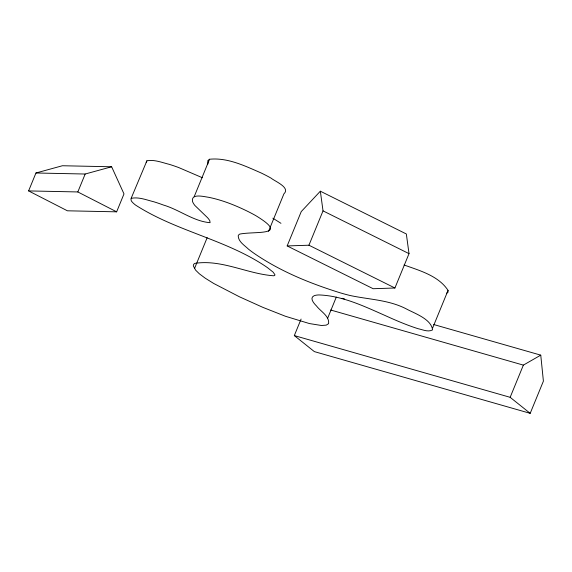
<?xml version="1.0" encoding="UTF-8"?>
<svg xmlns="http://www.w3.org/2000/svg" width="572" height="572" viewBox="0 0 572 572"><rect width="100%" height="100%" fill="white"/><g stroke="black" fill="none" stroke-linecap="round" stroke-linejoin="round"><path stroke-width="0.86" d="M146.196 162.284L146.897 160.811C154.44 159.366 162.062 162.584 169.326 164.357A38.188 6.893 22.3 0 1 178.729 167.56L202.417 177.749M28.6 190.919L35.95 172.994L62.412 165.744L111.633 166.774L123.988 193.908L116.638 211.833L67.417 210.803L28.6 190.919L77.821 191.949L116.638 211.833M77.821 191.949L85.178 174.024L111.633 166.774M131.531 198.269C139.075 196.825 146.704 200.043 153.961 201.816A38.188 6.893 22.3 0 1 163.363 205.019C179.172 209.624 193.679 221.435 210.067 222.68L209.817 220.778A79.744 14.393 22.3 0 0 208.551 218.904A77.249 13.942 22.3 0 0 207.379 217.539L194.83 205.427A116.166 20.971 22.3 0 1 192.528 201.508C190.769 193.043 203.982 196.704 208.565 197.283C221.557 199.893 233.991 204.755 245.91 210.482A44.08 7.958 22.3 0 1 255.698 215.594C290.111 236.472 255.906 230.924 239.782 234.084A73.452 13.256 22.3 0 0 238.202 235.878C238.388 241.799 244.623 245.402 248.462 249.149A94.587 17.074 22.3 0 0 254.39 253.553C280.43 271.393 309.988 283.419 340.004 292.771A64.886 11.712 22.3 0 0 350.243 295.531C368.847 299.513 388.445 299.821 405.784 308.63C414.278 313.313 431.216 318.861 432.582 329.865C428.156 332.439 422.544 329.586 417.975 328.671C406.649 325.06 395.71 320.341 384.899 315.422C363.899 306.17 342.278 295.745 318.94 294.938A73.102 13.199 22.3 0 0 314.028 295.781C309.123 298.055 314.142 303.653 316.466 305.941C320.542 311.418 329.615 316.037 328.607 323.673L326.219 325.139L321.443 325.489L309.416 323.559L285.449 316.273L262.891 307.371L239.432 296.789L213.778 283.505L205.241 278.199L199.335 273.788L195.631 270.163L193.386 266.037A68.39 12.348 22.3 0 1 194.795 263.399C221.586 259.13 247.261 273.931 273.702 275.783A22.265 4.018 22.3 0 0 274.925 274.703L273.123 272.143L267.632 267.767A76.398 13.792 22.3 0 0 258.658 261.933C219.798 238.41 173.738 229.715 135.543 205.062A41.334 7.457 22.3 0 1 131.281 200.808L130.909 198.884L146.897 160.811M194.18 196.697L209.538 159.245C227.606 157.4 245.073 165.98 261.268 173.023A44.08 7.958 22.3 0 1 271.064 178.135C274.717 181.245 290.805 187.587 283.912 193.844L268.554 231.302M194.473 268.625L207.164 237.68M287.158 245.939L301.251 211.583L320.349 191.198L406.342 233.977L409.016 253.646L394.923 288.002L373.151 288.717L287.158 245.939L308.937 245.216L394.923 288.002M308.937 245.216L323.023 210.868L320.349 191.198M433.69 324.517L540.754 355.14L543.4 381.131L530.194 413.341L314.35 351.608L294.315 335.585L301.087 319.069M327.62 318.282L336.3 297.111M432.689 327.863L448.055 290.404C438.481 275.747 419.691 270.635 404.061 264.972M530.194 413.341L510.152 397.318L523.366 365.115L540.754 355.14M209.538 159.245L207.786 160.703L207.893 164.05M446.496 293.214L447.94 292.406L448.055 290.404M35.95 172.994L85.178 174.024M342.049 298.305L344.616 299.042M330.645 309.995L523.366 365.115M294.315 335.585L510.152 397.318M323.023 210.868L409.016 253.646M280.959 223.316L272.837 218.189"/></g></svg>
